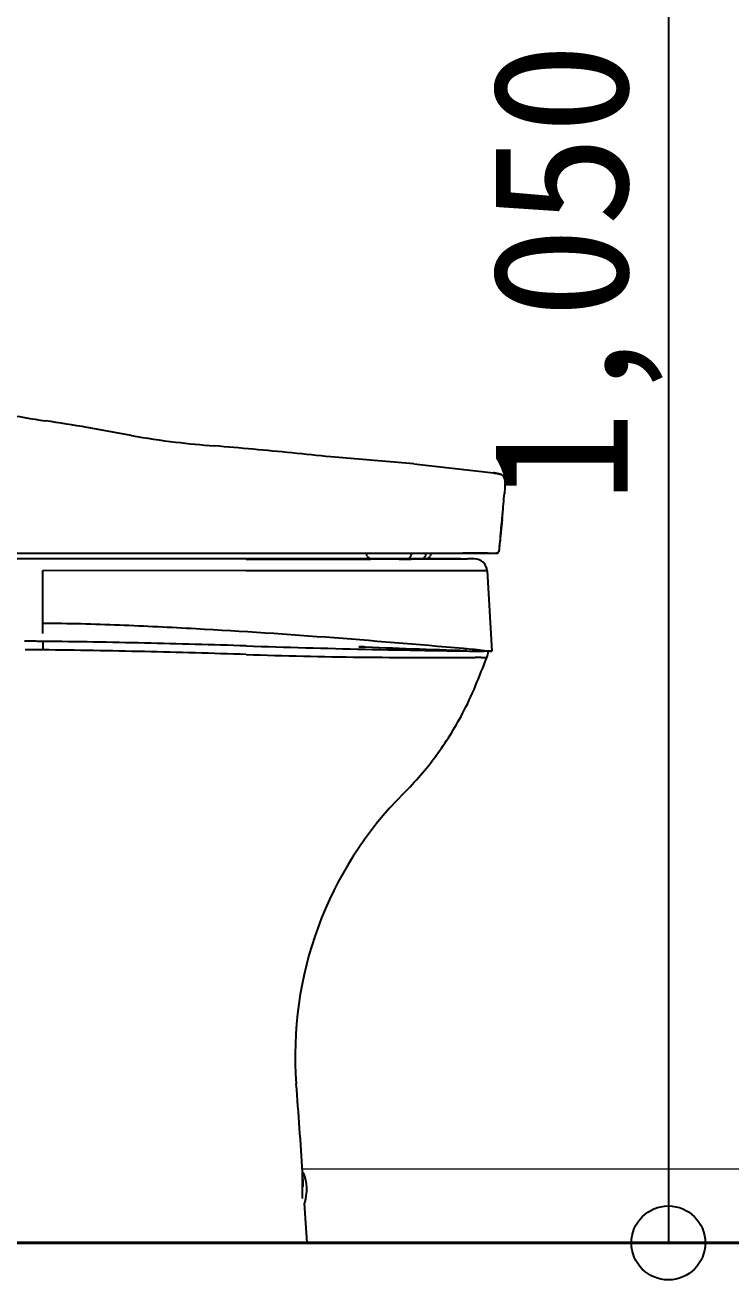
# Model space of a CAD drawing. Units: millimetres at full size, sheet at 1:50. Extents: x -31113 to 29332, y -20209 to 31249.
# Drawn here: x 12192 to 12573, y -5417 to -4738 of the extents above; entities that cross this region are included whole.
import ezdxf
from ezdxf.enums import TextEntityAlignment as Align

# ---------------------------------------------------------------- set-up
doc = ezdxf.new("R2010")
doc.units = ezdxf.units.MM
doc.header["$LTSCALE"] = 50
doc.header["$PDMODE"] = 32
doc.header["$PDSIZE"] = 40
for name, color, linetype, lineweight in [('B-3_仕上線(黄)', 3, 'Continuous', 40), ('B-A_文字', 7, 'Continuous', 25), ('B-F_寸法・方位', 7, 'Continuous', 25)]:
    doc.layers.add(name, color=color, linetype=linetype, lineweight=lineweight)
doc.styles.add('ＭＳ ゴシック', font='')
doc.styles.get('ＭＳ ゴシック').set_extended_font_data('MS Gothic')

msp = doc.modelspace()

# ---------------------------------------------------------------- linework, layer by layer
at = {"layer": 'B-3_仕上線(黄)'}
msp.add_line((11681.17, -5396.71), (13001.17, -5396.71), dxfattribs=at)
at = {"layer": 'B-A_文字', "color": 1, "lineweight": 18}
msp.add_line((12341.55, -5356.71), (13001.17, -5356.71), dxfattribs=at)
at = {"layer": 'B-F_寸法・方位'}
for p, q in [((12539.56, -4346.71), (12539.56, -5396.71)), ((12401.91, -4975.32), (12356.92, -4971.64)), ((12401.91, -4975.32), (12444.89, -4980.21)), ((12451.17, -4987.99), (12450.87, -4991.48)), ((12449.69, -5005.42), (12447.83, -5022.81)), ((12311.16, -5026.71), (11861.51, -5026.71)), ((12184.04, -5023.7), (12446.84, -5023.7)), ((12311.16, -5026.71), (12311.16, -5026.83)), ((12337.53, -5026.83), (12311.16, -5026.83)), ((12413.16, -5026.71), (12311.17, -5026.71)), ((12376.26, -5024.18), (12376.26, -5023.71)), ((12394.02, -5026.82), (12378.96, -5026.82)), ((12408.2, -5026.71), (12379.15, -5026.71)), ((12408.37, -5024.18), (12408.37, -5023.71)), ((12411.09, -5023.71), (12411.09, -5024.18)), ((12411.73, -5026.71), (12411.22, -5026.71)), ((12427.28, -5026.71), (12413.61, -5026.71)), ((12438.37, -5023.69), (12428.46, -5023.7)), ((12201.16, -5067.02), (12201.16, -5033.08)), ((12311.16, -5033.15), (12201.16, -5033.08)), ((12441.55, -5033.29), (12444.16, -5076.71)), ((12201.16, -5071.38), (12199.36, -5071.36)), ((12201.16, -5071.38), (12201.16, -5075.96)), ((12372.47, -5074.27), (12372.15, -5074.26)), ((12373.04, -5074.29), (12372.83, -5074.28)), ((12373.26, -5074.3), (12373.04, -5074.29)), ((12373.48, -5074.31), (12373.26, -5074.3)), ((12373.69, -5074.32), (12373.48, -5074.31)), ((12373.91, -5074.32), (12373.69, -5074.32)), ((12374.12, -5074.33), (12373.91, -5074.32)), ((12374.34, -5074.34), (12374.12, -5074.33)), ((12374.56, -5074.35), (12374.34, -5074.34)), ((12374.77, -5074.36), (12374.56, -5074.35)), ((12374.99, -5074.36), (12374.77, -5074.36)), ((12430.36, -5076.31), (12429.87, -5076.3)), ((12442.16, -5076.71), (12439.99, -5076.69)), ((12444.16, -5076.71), (12442.16, -5076.71)), ((12341.57, -5372.76), (12341.57, -5361.16)), ((12341.89, -5366.35), (12341.62, -5358.47)), ((12341.78, -5358.47), (12341.66, -5358.47)), ((12341.67, -5360.91), (12341.67, -5362.61)), ((12344.16, -5396.71), (12342.73, -5375.28)), ((12344.16, -5396.71), (11929.67, -5396.71)), ((12539.56, -5396.71), (12397.11, -5396.71))]:
    msp.add_line(p, q, dxfattribs=at)
msp.add_lwpolyline([(12441.55, -5033.29), (12439.76, -5033.29), (12434.39, -5033.28), (12425.72, -5033.27), (12414.24, -5033.25), (12400.46, -5033.23)], dxfattribs=at)
for centre, radius, start, end in [((12260.02, -4552.56), 403.65, 258.57817, 261.82417), ((12095.82, -5695.48), 751, 80.07916, 81.82417), ((11686.5, -8035.76), 3126.8, 79.63544, 80.07916), ((12317.66, -4584.79), 381.41, 259.63543, 263.27189), ((12340.02, -4395.25), 572.27, 263.27189, 265.38313), ((12112.41, -7213.82), 2255.49, 84.84741, 85.38313), ((12155.78, -6732.89), 1772.6, 84.16605, 84.84741), ((11436.97, -13767.93), 8844.27, 84.02949, 84.16605), ((12443.38, -4994.53), 14.41, 76.52487, 83.99088), ((12450.12, -4957.18), 23.61, 257.19082, 263.20166), ((12461.68, -4918.15), 64.14, 256.52488, 258.20411), ((12446.66, -4986.23), 5.64, 58.39855, 83.20166), ((12448.21, -4982.65), 1.75, 57.59398, 78.20411), ((12451.56, -4977.38), 4.49, 237.59398, 245.71929), ((12447.93, -4984.17), 3.22, 19.34224, 58.39855), ((12449.3, -4982.38), 0.994, 36.04866, 65.71929), ((12451.55, -4980.75), 1.78, 216.04866, 232.83493), ((12450.06, -4982.72), 0.689, 15.38115, 52.83493), ((12452.41, -4982.07), 1.76, 195.38115, 210.52001), ((12449.94, -4983.53), 1.12, 7.65135, 30.52001), ((12445.71, -4984.95), 5.57, 356.16373, 19.34224), ((12456.02, -4982.71), 5.01, 187.65135, 192.81911), ((12444.7, -4985.29), 6.59, 354.71394, 12.81911), ((12474.41, -4987.76), 23.25, 177.28083, 180.57734), ((12473.92, -4987.99), 22.75, 174.71395, 180.00001), ((12519.73, -4989.91), 68.62, 176.16373, 177.28083), ((8259.96, -4633.13), 4206.2, 354.95794, 355.11281), ((11922.37, -4956.26), 529.56, 353.72785, 354.95794), ((12060.31, -4968.99), 391.06, 353.61177, 355.13133), ((13773.53, -5160.8), 1332.86, 173.61177, 174.05764), ((13562.37, -5136.51), 1120.31, 173.72785, 173.95149), ((18017.71, -5608.6), 5600.59, 173.95149, 173.99623), ((12328.8, 78705.31), 83732.15, 269.98795, 270.00734), ((12446.75, -438953.41), 433926.6, 90.01169, 90.01442), ((12326.23, 98796.17), 103823.01, 270.00734, 270.02297), ((12384.23, -132430.17), 127403.35, 90.00237, 90.01169), ((12365.68, 393.31), 5420.14, 270.02297, 270.25218), ((12378.26, -5024.18), 2, 180, 210), ((12379.15, -5023.71), 3, 210, 270), ((12421.83, -12363.5), 7336.8, 90.08285, 90.25218), ((12393.79, 581.91), 5608.73, 270.00237, 270.17611), ((12397.97, -5023.36), 3.36, 274.63869, 283.86545), ((12398.34, -5024.87), 1.81, 283.86545, 300.90001), ((12398.02, -5024.34), 2.43, 300.90001, 313.65725), ((12397.99, -5024.3), 2.48, 313.65725, 326.17077), ((12397.75, -5024.14), 2.77, 326.17077, 328.96501), ((12396.38, -5023.31), 4.37, 328.96501, 330.73581), ((12394.83, -5022.45), 6.14, 330.73581, 331.99898), ((12372.98, -5010.83), 30.89, 331.99898, 332.24995), ((12397.34, -5024.01), 3.2, 338.73977, 357.10541), ((12405.79, -5023.36), 3.36, 274.63869, 283.86545), ((12406.16, -5024.87), 1.81, 283.86545, 300.90001), ((12405.84, -5024.34), 2.43, 300.90001, 313.65725), ((12405.81, -5024.3), 2.48, 313.65725, 326.17077), ((12405.57, -5024.14), 2.77, 326.17077, 328.96501), ((12404.2, -5023.31), 4.37, 328.96501, 330.73581), ((12402.65, -5022.45), 6.14, 330.73581, 331.99898), ((12380.8, -5010.83), 30.89, 331.99898, 332.24995), ((12405.17, -5024.01), 3.2, 338.73977, 357.10541), ((12408.2, -5023.71), 3, 270, 330), ((12409.09, -5024.18), 2, 330, 0), ((12395.04, 174.95), 5201.76, 270.17611, 270.36344), ((12413.16, -5033.69), 6.98, 100.83894, 102.04666), ((12413.16, -5033.71), 7, 98.42624, 100.83746), ((12413.16, -5033.72), 7.01, 93.61619, 98.42757), ((12413.16, -5033.71), 7, 91.20827, 93.61729), ((12413.16, -5033.69), 6.98, 89.99968, 91.2073), ((12427.27, -2578.79), 2447.92, 269.9995, 270.08513), ((12432.11, -5837.95), 811.25, 89.82672, 90.08513), ((12434.57, -5033.71), 7, 3.43363, 90), ((12438.34, -5379.81), 356.11, 89.3956, 89.99397), ((12447.3, -4530.14), 493.61, 269.3956, 269.82729), ((12445.83, -5017.88), 5.86, 269.82729, 275.87796), ((12447.74, -5036.43), 12.79, 93.10498, 95.87796), ((12447.22, -5025.5), 1.84, 97.45732, 101.97799), ((12446.57, -5020.55), 3.15, 277.45732, 280.09959), ((12447.01, -5023.01), 0.653, 273.10498, 325.32346), ((12447.07, -5023.32), 0.333, 280.09959, 304.78138), ((12448, -5024.67), 1.31, 118.40048, 124.78138), ((12447.09, -5022.98), 0.619, 298.39281, 324.87589), ((12445.67, -5022.08), 2.28, 325.32346, 341.30315), ((12448.66, -5024.08), 1.31, 138.50011, 144.88357), ((12447.43, -5023), 0.333, 318.50011, 343.17897), ((12444.74, -5022.18), 3.15, 343.17897, 345.82308), ((12449.58, -5023.4), 1.84, 161.30233, 165.82308), ((12238.38, -126565.73), 121532.61, 89.94464, 89.96569), ((12221.54, -143990.06), 138956.94, 89.92622, 89.94464), ((12192.85, -6289.74), 1228.12, 87.67847, 89.61216), ((12130.62, -7824.83), 2764.47, 86.81936, 87.67847), ((12076.89, -8791.69), 3732.82, 85.66979, 86.81936), ((11963.75, -10285.89), 5231.29, 84.84949, 85.66979), ((12143.22, -10251.63), 5180.57, 89.37911, 89.46885), ((12138.99, -10310.93), 5235.34, 89.31955, 89.42456), ((12144.37, -10148.54), 5077.48, 88.73836, 89.35915), ((12140.62, -10173.21), 5097.6, 88.70119, 89.31955), ((12151.59, -9820.64), 4749.5, 88.07469, 88.73835), ((12493.25, 342.9), 5419.78, 268.07469, 268.75582), ((12710.18, 3654.94), 8735.74, 267.78241, 267.97339), ((12517.43, 1456.54), 6533.68, 268.75582, 269.32083), ((12701.31, 3404.3), 8484.94, 267.97339, 268.17001), ((12401.63, -5427.86), 353.57, 83.9716, 84.84949), ((12453.27, -4938.87), 138.14, 263.9716, 266.21825), ((12146.09, -9932), 4856.33, 88.05212, 88.70119), ((12404.31, -2339.63), 2740.42, 268.05212, 269.34695), ((12415.27, -1377.76), 3702.36, 269.34695, 270.30538), ((12435.84, -5236.32), 156.26, 89.12298, 90.30538), ((10439.01, -4279.04), 2156.7, 337.75724, 338.19859), ((12438.95, -5032.81), 47.27, 269.12298, 273.02989), ((12432.17, -5076.3), 10, 338.19859, 357.67457), ((12278.41, -5031.29), 169.42, 332.14339, 337.75724), ((12269.04, -5026.34), 180.01, 323.56471, 332.14339), ((12269.06, -5026.35), 179.99, 314.98493, 323.56471), ((12537.68, -5295.12), 200, 134.98492, 184.48381), ((9350.62, -5545.04), 2996.85, 4.02609, 4.48381), ((9337.17, -5545.98), 3010.33, 3.57042, 4.02609), ((12341.79, -5358.97), 0.5, 21.06133, 92.003), ((12318.93, -5367.77), 25, 342.94466, 21.06133), ((12439.58, -5360.53), 97.86, 180.61024, 182.01216), ((12341.34, -5364.73), 0.5, 326.30254, 2.01628), ((12445.41, -5360.33), 103.69, 182.01216, 183.33527), ((12342.35, -5374.96), 0.5, 272.003, 342.94466)]:
    msp.add_arc(centre, radius, start, end, dxfattribs=at)
msp.add_point((12539.56, -5396.71), dxfattribs=at)

# ---------------------------------------------------------------- texts
at = {"layer": 'B-F_寸法・方位', "style": 'ＭＳ ゴシック'}
msp.add_text('1,050', height=73.31, rotation=90, dxfattribs=at).set_placement((12539.56, -4996.71), align=Align.BOTTOM_LEFT)

doc.saveas('drawing.dxf')
